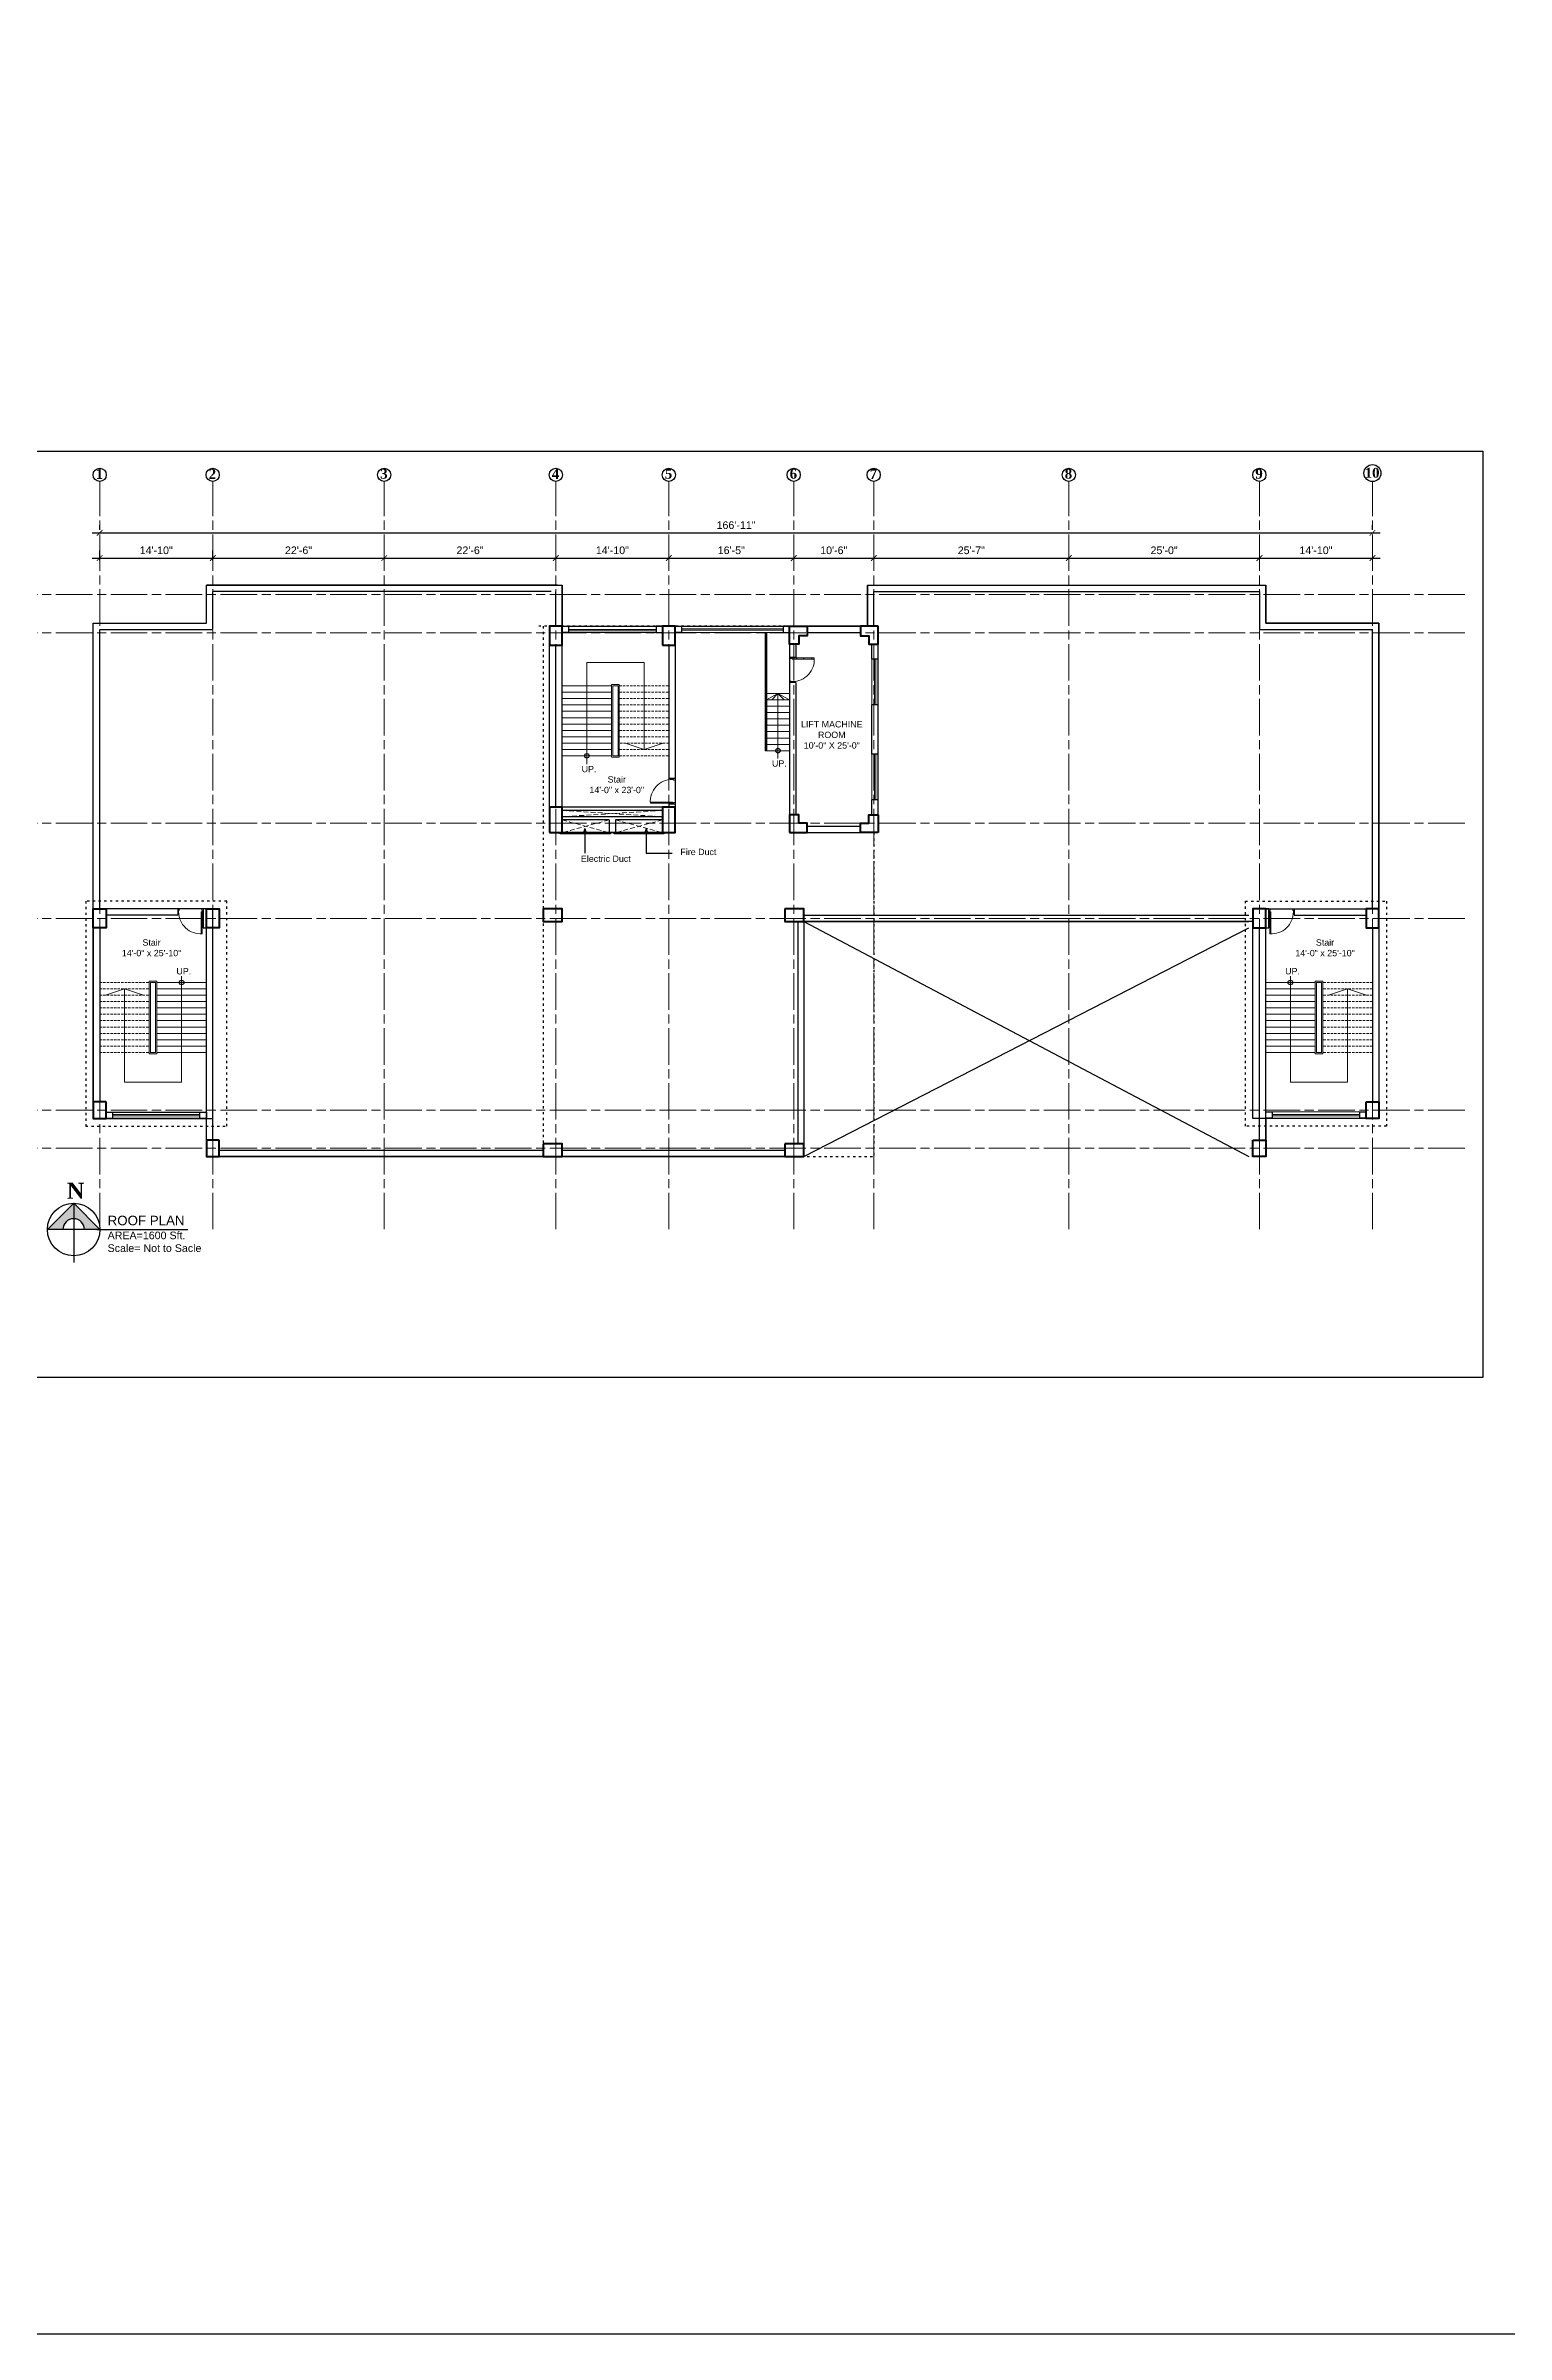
# Model space of a CAD drawing. Header units: inches. Extents: x -12 to 20935469, y -1604 to 24729220.
# Drawn here: x 20855962 to 20858261, y 24699905 to 24703509 of the extents above; entities that cross this region are included whole.
import ezdxf

# ---------------------------------------------------------------- set-up
doc = ezdxf.new("R2010")
doc.units = ezdxf.units.IN
doc.header["$LTSCALE"] = 0.03
doc.header["$MEASUREMENT"] = 0
doc.header["$PDMODE"] = 32
doc.header["$PDSIZE"] = 15
for name, pattern in [('ACAD_ISO03W100', [30, 12, -18]), ('ACAD_ISO08W100', [36, 24, -3, 6, -3]), ('DASHED2', [0.375, 0.25, -0.125])]:
    doc.linetypes.add(name, pattern=pattern)
for name, color, linetype, lineweight in [('column', 1, 'Continuous', 40), ('Dim Line', 252, 'Continuous', 13), ('Door', 7, 'Continuous', 18), ('Dot', 253, 'Continuous', 0), ('Gas', 21, 'Continuous', 5), ('Grid Line', 252, 'Continuous', 18), ('Low Wall', 7, 'Continuous', 30), ('Main Wall', 7, 'Continuous', 30), ('RAIL', 23, 'Continuous', 13), ('STAIR', 46, 'Continuous', 15), ('wind.', 150, 'Continuous', 20)]:
    doc.layers.add(name, color=color, linetype=linetype, lineweight=lineweight)
doc.layers.add('TEXT', color=7, linetype='Continuous')
doc.styles.add('2', font='swisscl.ttf')
doc.styles.add('RomanS', font='arial.ttf', dxfattribs={"height": 12})
doc.styles.get("Standard").update_dxf_attribs({"font": 'timesbd.ttf'})
doc.dimstyles.new('Aec_Arch_I', dxfattribs={"dimscale": 96, "dimtxt": 12, "dimasz": 0.09375, "dimexe": 0.125, "dimexo": 0.125, "dimgap": 0.0625, "dimtad": 1, "dimdec": 0, "dimzin": 3, "dimdsep": 46, "dimlunit": 4, "dimtxsty": 'RomanS', "dimblk1": 'ARCHTICK', "dimblk2": 'ARCHTICK', "dimsah": 1, "dimcen": 0.09375, "dimdle": 0.125, "dimadec": 0, "dimazin": 0, "dimtfac": 0.75, "dimtdec": 0, "dimtmove": 2, "dimatfit": 3, "dimldrblk": 'ARCHTICK', "dimfxl": 1, "dimfrac": 1, "dimtolj": 1, "dimtzin": 0, "dimarcsym": 0})

# ---------------------------------------------------------------- blocks, each defined once
blk = doc.blocks.new('Door_45')
at = {"layer": 'Door'}
for p, q in [((1.5, 5), (1.5, 44)), ((3.5, 44), (3.5, 5)), ((0, 0), (0, 5)), ((0, 5), (1.5, 5)), ((1.5, 40), (2.2, 40)), ((1.5, 25.8), (2.2, 25.8)), ((1.5, 12.6), (2.2, 12.6)), ((3.5, 5), (1.5, 5)), ((1.5, 5), (1.5, 3)), ((1.5, 3), (2.5, 3)), ((2.2, 40), (2.2, 39.5)), ((2.2, 39.5), (2.7, 39.5)), ((2.2, 25.8), (2.2, 25.3)), ((2.2, 25.3), (2.7, 25.3)), ((2.2, 12.6), (2.2, 13.1)), ((2.2, 13.1), (2.7, 13.1)), ((2.5, 3), (2.5, 0)), ((2.7, 39.5), (2.7, 40)), ((2.7, 40), (3.5, 40)), ((2.7, 25.8), (3.5, 25.8)), ((2.7, 25.3), (2.7, 25.8)), ((2.7, 13.1), (2.7, 12.6)), ((2.7, 12.6), (3.5, 12.6)), ((42.5, 3), (42.5, 0)), ((43.5, 3), (42.5, 3)), ((45, 5), (43.5, 5)), ((43.5, 5), (43.5, 3)), ((45, 0), (45, 5)), ((2.5, 0), (0, 0)), ((42.5, 0), (45, 0))]:
    blk.add_line(p, q, dxfattribs=at)
blk.add_arc((4.7, 5.3), 38.8, 359.6233, 94.6685, dxfattribs=at)
blk = doc.blocks.new('_ArchTick')
at = {"color": 0, "linetype": 'ByBlock', "lineweight": 35, "const_width": 0.15}
blk.add_lwpolyline([(-0.5, -0.5), (0.5, 0.5)], dxfattribs=at)
blk = doc.blocks.new('*D14')
at = {"layer": 'Defpoints', "color": 0, "transparency": 16777216}
for p in [(20830948.3, 24724562.3), (20831126.3, 24724578.2), (20831126.3, 24724562.3)]:
    blk.add_point(p, dxfattribs=at)
at = {"layer": 'Dim Line', "color": 0, "lineweight": -2, "transparency": 16777216}
for p, q in [((20830936.3, 24724578.2), (20831138.3, 24724578.2)), ((20830948.3, 24724574.3), (20830948.3, 24724590.2)), ((20831126.3, 24724574.3), (20831126.3, 24724590.2))]:
    blk.add_line(p, q, dxfattribs=at)
at = {"layer": 'Dim Line', "color": 0, "lineweight": -2, "transparency": 16777216, "xscale": 9, "yscale": 9, "zscale": 9, "rotation": 180}
blk.add_blockref('_ArchTick', (20830948.3, 24724578.2), dxfattribs=at)
at = {"layer": 'Dim Line', "color": 0, "lineweight": -2, "transparency": 16777216, "xscale": 9, "yscale": 9, "zscale": 9}
blk.add_blockref('_ArchTick', (20831126.3, 24724578.2), dxfattribs=at)
at = {"layer": 'Dim Line', "color": 0, "transparency": 16777216, "insert": (20831037.3, 24724590.3), "char_height": 12, "attachment_point": 5, "style": 'RomanS'}
blk.add_mtext('\\A1;14\'-10"', dxfattribs=at)
blk = doc.blocks.new('*D7')
at = {"layer": 'Defpoints', "color": 0, "transparency": 16777216}
for p in [(20831126.3, 24724562.3), (20831396.3, 24724578.2), (20831396.3, 24724578.2)]:
    blk.add_point(p, dxfattribs=at)
at = {"layer": 'Dim Line', "color": 0, "lineweight": -2, "transparency": 16777216}
for p, q in [((20831114.3, 24724578.2), (20831408.3, 24724578.2)), ((20831126.3, 24724574.3), (20831126.3, 24724590.2))]:
    blk.add_line(p, q, dxfattribs=at)
at = {"layer": 'Dim Line', "color": 0, "lineweight": -2, "transparency": 16777216, "xscale": 9, "yscale": 9, "zscale": 9, "rotation": 180}
blk.add_blockref('_ArchTick', (20831126.3, 24724578.2), dxfattribs=at)
at = {"layer": 'Dim Line', "color": 0, "lineweight": -2, "transparency": 16777216, "xscale": 9, "yscale": 9, "zscale": 9}
blk.add_blockref('_ArchTick', (20831396.3, 24724578.2), dxfattribs=at)
at = {"layer": 'Dim Line', "color": 0, "transparency": 16777216, "insert": (20831261.3, 24724590.3), "char_height": 12, "attachment_point": 5, "style": 'RomanS'}
blk.add_mtext('\\A1;22\'-6"', dxfattribs=at)
blk = doc.blocks.new('*D8')
at = {"layer": 'Defpoints', "color": 0, "transparency": 16777216}
for p in [(20831396.3, 24724578.2), (20831666.3, 24724578.2), (20831666.3, 24724578.2)]:
    blk.add_point(p, dxfattribs=at)
at = {"layer": 'Dim Line', "color": 0, "lineweight": -2, "transparency": 16777216}
blk.add_line((20831384.3, 24724578.2), (20831678.3, 24724578.2), dxfattribs=at)
at = {"layer": 'Dim Line', "color": 0, "lineweight": -2, "transparency": 16777216, "xscale": 9, "yscale": 9, "zscale": 9, "rotation": 180}
blk.add_blockref('_ArchTick', (20831396.3, 24724578.2), dxfattribs=at)
at = {"layer": 'Dim Line', "color": 0, "lineweight": -2, "transparency": 16777216, "xscale": 9, "yscale": 9, "zscale": 9}
blk.add_blockref('_ArchTick', (20831666.3, 24724578.2), dxfattribs=at)
at = {"layer": 'Dim Line', "color": 0, "transparency": 16777216, "insert": (20831531.3, 24724590.3), "char_height": 12, "attachment_point": 5, "style": 'RomanS'}
blk.add_mtext('\\A1;22\'-6"', dxfattribs=at)
blk = doc.blocks.new('*D9')
at = {"layer": 'Defpoints', "color": 0, "transparency": 16777216}
for p in [(20831666.3, 24724578.2), (20831844.3, 24724578.2), (20831844.3, 24724578.2)]:
    blk.add_point(p, dxfattribs=at)
at = {"layer": 'Dim Line', "color": 0, "lineweight": -2, "transparency": 16777216}
blk.add_line((20831654.3, 24724578.2), (20831856.3, 24724578.2), dxfattribs=at)
at = {"layer": 'Dim Line', "color": 0, "lineweight": -2, "transparency": 16777216, "xscale": 9, "yscale": 9, "zscale": 9, "rotation": 180}
blk.add_blockref('_ArchTick', (20831666.3, 24724578.2), dxfattribs=at)
at = {"layer": 'Dim Line', "color": 0, "lineweight": -2, "transparency": 16777216, "xscale": 9, "yscale": 9, "zscale": 9}
blk.add_blockref('_ArchTick', (20831844.3, 24724578.2), dxfattribs=at)
at = {"layer": 'Dim Line', "color": 0, "transparency": 16777216, "insert": (20831755.3, 24724590.3), "char_height": 12, "attachment_point": 5, "style": 'RomanS'}
blk.add_mtext('\\A1;14\'-10"', dxfattribs=at)
blk = doc.blocks.new('*D21')
at = {"layer": 'Defpoints', "color": 0, "transparency": 16777216}
for p in [(20831844.3, 24724578.2), (20832040.8, 24724578.2), (20832040.8, 24724578.2)]:
    blk.add_point(p, dxfattribs=at)
at = {"layer": 'Dim Line', "color": 0, "lineweight": -2, "transparency": 16777216}
for p, q in [((20831832.3, 24724578.2), (20832052.8, 24724578.2)), ((20831844.3, 24724566.2), (20831844.3, 24724566.2)), ((20832040.8, 24724566.2), (20832040.8, 24724566.2))]:
    blk.add_line(p, q, dxfattribs=at)
at = {"layer": 'Dim Line', "color": 0, "lineweight": -2, "transparency": 16777216, "xscale": 9, "yscale": 9, "zscale": 9, "rotation": 180}
blk.add_blockref('_ArchTick', (20831844.3, 24724578.2), dxfattribs=at)
at = {"layer": 'Dim Line', "color": 0, "lineweight": -2, "transparency": 16777216, "xscale": 9, "yscale": 9, "zscale": 9}
blk.add_blockref('_ArchTick', (20832040.8, 24724578.2), dxfattribs=at)
at = {"layer": 'Dim Line', "color": 0, "transparency": 16777216, "insert": (20831942.5, 24724590.3), "char_height": 12, "attachment_point": 5, "style": 'RomanS'}
blk.add_mtext('\\A1;16\'-5"', dxfattribs=at)
blk = doc.blocks.new('*D22')
at = {"layer": 'Defpoints', "color": 0, "transparency": 16777216}
for p in [(20832040.8, 24724578.2), (20832166.8, 24724578.2), (20832166.8, 24724578.2)]:
    blk.add_point(p, dxfattribs=at)
at = {"layer": 'Dim Line', "color": 0, "lineweight": -2, "transparency": 16777216}
for p, q in [((20832028.8, 24724578.2), (20832178.8, 24724578.2)), ((20832040.8, 24724566.2), (20832040.8, 24724566.2)), ((20832166.8, 24724566.2), (20832166.8, 24724566.2))]:
    blk.add_line(p, q, dxfattribs=at)
at = {"layer": 'Dim Line', "color": 0, "lineweight": -2, "transparency": 16777216, "xscale": 9, "yscale": 9, "zscale": 9, "rotation": 180}
blk.add_blockref('_ArchTick', (20832040.8, 24724578.2), dxfattribs=at)
at = {"layer": 'Dim Line', "color": 0, "lineweight": -2, "transparency": 16777216, "xscale": 9, "yscale": 9, "zscale": 9}
blk.add_blockref('_ArchTick', (20832166.8, 24724578.2), dxfattribs=at)
at = {"layer": 'Dim Line', "color": 0, "transparency": 16777216, "insert": (20832103.8, 24724590.3), "char_height": 12, "attachment_point": 5, "style": 'RomanS'}
blk.add_mtext('\\A1;10\'-6"', dxfattribs=at)
blk = doc.blocks.new('*D23')
at = {"layer": 'Defpoints', "color": 0, "transparency": 16777216}
for p in [(20832166.8, 24724578.2), (20832473.8, 24724578.2), (20832473.8, 24724578.2)]:
    blk.add_point(p, dxfattribs=at)
at = {"layer": 'Dim Line', "color": 0, "lineweight": -2, "transparency": 16777216}
for p, q in [((20832154.8, 24724578.2), (20832485.8, 24724578.2)), ((20832166.8, 24724566.2), (20832166.8, 24724566.2)), ((20832473.8, 24724566.2), (20832473.8, 24724566.2))]:
    blk.add_line(p, q, dxfattribs=at)
at = {"layer": 'Dim Line', "color": 0, "lineweight": -2, "transparency": 16777216, "xscale": 9, "yscale": 9, "zscale": 9, "rotation": 180}
blk.add_blockref('_ArchTick', (20832166.8, 24724578.2), dxfattribs=at)
at = {"layer": 'Dim Line', "color": 0, "lineweight": -2, "transparency": 16777216, "xscale": 9, "yscale": 9, "zscale": 9}
blk.add_blockref('_ArchTick', (20832473.8, 24724578.2), dxfattribs=at)
at = {"layer": 'Dim Line', "color": 0, "transparency": 16777216, "insert": (20832320.3, 24724590.3), "char_height": 12, "attachment_point": 5, "style": 'RomanS'}
blk.add_mtext('\\A1;25\'-7"', dxfattribs=at)
blk = doc.blocks.new('*D10')
at = {"layer": 'Defpoints', "color": 0, "transparency": 16777216}
for p in [(20832473.8, 24724578.2), (20832773.8, 24724578.2), (20832773.8, 24724578.2)]:
    blk.add_point(p, dxfattribs=at)
at = {"layer": 'Dim Line', "color": 0, "lineweight": -2, "transparency": 16777216}
blk.add_line((20832461.8, 24724578.2), (20832785.8, 24724578.2), dxfattribs=at)
at = {"layer": 'Dim Line', "color": 0, "lineweight": -2, "transparency": 16777216, "xscale": 9, "yscale": 9, "zscale": 9, "rotation": 180}
blk.add_blockref('_ArchTick', (20832473.8, 24724578.2), dxfattribs=at)
at = {"layer": 'Dim Line', "color": 0, "lineweight": -2, "transparency": 16777216, "xscale": 9, "yscale": 9, "zscale": 9}
blk.add_blockref('_ArchTick', (20832773.8, 24724578.2), dxfattribs=at)
at = {"layer": 'Dim Line', "color": 0, "transparency": 16777216, "insert": (20832623.8, 24724590.3), "char_height": 12, "attachment_point": 5, "style": 'RomanS'}
blk.add_mtext('\\A1;25\'-0"', dxfattribs=at)
blk = doc.blocks.new('*D11')
at = {"layer": 'Defpoints', "color": 0, "transparency": 16777216}
for p in [(20832773.8, 24724578.2), (20832951.8, 24724578.2), (20832951.8, 24724578.2)]:
    blk.add_point(p, dxfattribs=at)
at = {"layer": 'Dim Line', "color": 0, "lineweight": -2, "transparency": 16777216}
for p, q in [((20832761.8, 24724578.2), (20832963.8, 24724578.2)), ((20832951.8, 24724566.2), (20832951.8, 24724566.2))]:
    blk.add_line(p, q, dxfattribs=at)
at = {"layer": 'Dim Line', "color": 0, "lineweight": -2, "transparency": 16777216, "xscale": 9, "yscale": 9, "zscale": 9, "rotation": 180}
blk.add_blockref('_ArchTick', (20832773.8, 24724578.2), dxfattribs=at)
at = {"layer": 'Dim Line', "color": 0, "lineweight": -2, "transparency": 16777216, "xscale": 9, "yscale": 9, "zscale": 9}
blk.add_blockref('_ArchTick', (20832951.8, 24724578.2), dxfattribs=at)
at = {"layer": 'Dim Line', "color": 0, "transparency": 16777216, "insert": (20832862.8, 24724590.3), "char_height": 12, "attachment_point": 5, "style": 'RomanS'}
blk.add_mtext('\\A1;14\'-10"', dxfattribs=at)
blk = doc.blocks.new('*D13')
at = {"layer": 'Defpoints', "color": 0, "transparency": 16777216}
for p in [(20830948.3, 24724610.7), (20832951.8, 24724617.8), (20832951.8, 24724610.7)]:
    blk.add_point(p, dxfattribs=at)
at = {"layer": 'Dim Line', "color": 0, "lineweight": -2, "transparency": 16777216}
for p, q in [((20830948.3, 24724622.7), (20830948.3, 24724629.8)), ((20832951.8, 24724622.7), (20832951.8, 24724629.8)), ((20830936.3, 24724617.8), (20832963.8, 24724617.8))]:
    blk.add_line(p, q, dxfattribs=at)
at = {"layer": 'Dim Line', "color": 0, "lineweight": -2, "transparency": 16777216, "xscale": 9, "yscale": 9, "zscale": 9, "rotation": 180}
blk.add_blockref('_ArchTick', (20830948.3, 24724617.8), dxfattribs=at)
at = {"layer": 'Dim Line', "color": 0, "lineweight": -2, "transparency": 16777216, "xscale": 9, "yscale": 9, "zscale": 9}
blk.add_blockref('_ArchTick', (20832951.8, 24724617.8), dxfattribs=at)
at = {"layer": 'Dim Line', "color": 0, "transparency": 16777216, "insert": (20831950, 24724629.9), "char_height": 12, "attachment_point": 5, "style": 'RomanS'}
blk.add_mtext('\\A1;166\'-11"', dxfattribs=at)
blk = doc.blocks.new('fff')
at = {"layer": 'Grid Line', "color": 252, "linetype": 'ACAD_ISO08W100', "lineweight": 9, "ltscale": 80, "true_color": 0x939598}
for p, q in [((20830948.3, 24723521.1), (20830948.3, 24724698.8)), ((20831126.3, 24723521.1), (20831126.3, 24724698.8)), ((20831396.3, 24723521.1), (20831396.3, 24724698.8)), ((20831666.3, 24723521.1), (20831666.3, 24724698.8)), ((20831844.3, 24723521.1), (20831844.3, 24724698.8)), ((20832040.8, 24723521.1), (20832040.8, 24724698.8)), ((20832166.8, 24723521.1), (20832166.8, 24724698.8)), ((20832473.8, 24723521.1), (20832473.8, 24724698.8)), ((20832773.8, 24723521.1), (20832773.8, 24724698.8)), ((20832951.8, 24723521.1), (20832951.8, 24724698.8)), ((20833096.9, 24724520.6), (20830726.1, 24724520.6)), ((20833096.9, 24724460.6), (20830726.1, 24724460.6)), ((20833096.9, 24724160.7), (20830726.1, 24724160.7)), ((20833096.9, 24724010.7), (20830726.1, 24724010.7)), ((20833096.9, 24723708.7), (20830726.1, 24723708.7)), ((20833096.9, 24723648.8), (20830726.1, 24723648.8))]:
    blk.add_line(p, q, dxfattribs=at)
at = {"layer": 'Dim Line'}
for base, p1, p2, picture, middle in [((20832951.7523, 24724617.8128), (20830948.3088, 24724610.7482), (20832951.7523, 24724610.7482), '*D13', (20831950.0306, 24724629.9397)), ((20831126.3, 24724578.2), (20830948.3, 24724562.3), (20831126.3, 24724562.3), '*D14', (20831037.3, 24724590.3)), ((20831396.3, 24724578.2), (20831126.3, 24724562.3), (20831396.3, 24724578.2), '*D7', (20831261.3, 24724590.3)), ((20831666.3, 24724578.2), (20831396.3, 24724578.2), (20831666.3, 24724578.2), '*D8', (20831531.3, 24724590.3)), ((20831844.3, 24724578.2), (20831666.3, 24724578.2), (20831844.3, 24724578.2), '*D9', (20831755.3, 24724590.3)), ((20832040.7792, 24724578.1666), (20831844.25, 24724578.1666), (20832040.7792, 24724578.1666), '*D21', (20831942.5146, 24724590.2934)), ((20832166.8, 24724578.2), (20832040.8, 24724578.2), (20832166.8, 24724578.2), '*D22', (20832103.8, 24724590.3)), ((20832473.8, 24724578.2), (20832166.8, 24724578.2), (20832473.8, 24724578.2), '*D23', (20832320.3, 24724590.3)), ((20832773.8, 24724578.2), (20832473.8, 24724578.2), (20832773.8, 24724578.2), '*D10', (20832623.8, 24724590.3)), ((20832951.8, 24724578.2), (20832773.8, 24724578.2), (20832951.8, 24724578.2), '*D11', (20832862.8, 24724590.3))]:
    dim = blk.add_linear_dim(base=base, p1=p1, p2=p2, dimstyle='Aec_Arch_I', dxfattribs=at)
    dim.commit()
    dim.dimension.update_dxf_attribs({"geometry": picture, "text_midpoint": middle})

msp = doc.modelspace()

# ---------------------------------------------------------------- hatches: boundary and pattern name
at = {"layer": 'Low Wall'}
h = msp.add_hatch(color=256, dxfattribs=at)
h.paths.add_polyline_path([(20855989, 24701644.5), (20855964.6, 24701644.5), (20856006, 24701685.9), (20856006, 24701661.5, 0.414214)])
h.paths.add_polyline_path([(20856006, 24701661.5), (20856006, 24701685.9), (20856047.4, 24701644.5), (20856023.1, 24701644.5, 0.414214)])

# ---------------------------------------------------------------- linework, layer by layer
at = {"linetype": 'ACAD_ISO03W100', "ltscale": 10}
for p, q in [((20857272.5, 24702594.5), (20856737.8, 24702594.5)), ((20856744.9, 24702594.5), (20856744.9, 24701779.5)), ((20857265.5, 24702269.4), (20857265.5, 24701759.5)), ((20856737.8, 24701759.5), (20857265.5, 24701759.5))]:
    msp.add_line(p, q, dxfattribs=at)
for p, q in [((20857094.5, 24702584.5), (20857094.5, 24702398.5)), ((20857122.5, 24702584.5), (20857094.5, 24702584.3)), ((20857096.5, 24702584.5), (20857096.5, 24702398.5)), ((20857096.5, 24702398.5), (20857094.5, 24702398.5)), ((20856810.4, 24702276.1), (20856808.8, 24702270.7)), ((20856810.4, 24702276.1), (20856810.4, 24702237.2)), ((20856810.4, 24702276.1), (20856812.1, 24702270.7)), ((20856907.1, 24702276.1), (20856905.5, 24702270.7)), ((20856907.1, 24702276.1), (20856907.1, 24702237)), ((20856907.1, 24702276.1), (20856908.8, 24702270.7)), ((20856907.1, 24702237), (20856947.8, 24702237)), ((20857155.5, 24702129.5), (20857855.5, 24701759.4)), ((20857155.5, 24701759.4), (20857855.5, 24702119.4)), ((20856061.9, 24701829.4), (20856209.8, 24701829.4)), ((20856061.9, 24701819.4), (20856209.8, 24701819.4)), ((20856006, 24701685.9), (20856006, 24701592.5)), ((20856042.3, 24701644.5), (20856185.9, 24701644.5))]:
    msp.add_line(p, q)
for points in [[(20854123.4, 24725803.9), (20859631.9, 24725803.9), (20859631.9, 24699904.9), (20854123.4, 24699904.9)], [(20856754.8, 24702594.5), (20856952.8, 24702594.5), (20856952.8, 24702269.5), (20856754.8, 24702269.5)], [(20857132.5, 24702269.5), (20857272.5, 24702269.5), (20857272.5, 24702594.5), (20857132.5, 24702594.5)], [(20856771.8, 24702269.5), (20856851.1, 24702269.5), (20856851.1, 24702267.5), (20856771.8, 24702267.5)], [(20856856.8, 24702269.5), (20856935.1, 24702269.5), (20856935.1, 24702267.5), (20856856.8, 24702267.5)], [(20856036.9, 24701819.4), (20856224.8, 24701819.4), (20856224.8, 24702149.4), (20856036.9, 24702149.4)], [(20857862.3, 24702149.4), (20858060.3, 24702149.4), (20858060.3, 24701819.4), (20857862.3, 24701819.4)]]:
    msp.add_lwpolyline(points, close=True)
for points in [[(20856214.8, 24701759.4), (20856214.8, 24701819.4), (20856036.9, 24701819.4), (20856036.9, 24702599.3), (20856214.8, 24702599.3), (20856214.8, 24702659.3), (20856774.8, 24702659.3), (20856774.9, 24702594.5), (20857255.5, 24702594.5), (20857255.5, 24702659.3), (20857882.3, 24702659.3), (20857882.3, 24702599.3), (20858060.3, 24702599.3), (20858060.3, 24701819.4), (20857882.3, 24701819.6), (20857882.3, 24701759.4), (20857862.3, 24701759.4), (20857862.3, 24701785.4), (20857872.3, 24701785.4), (20857872.3, 24702119.4), (20857862.3, 24702119.4), (20857862.3, 24702129.5), (20857155.5, 24702129.5), (20857155.4, 24701759.4), (20856214.8, 24701759.4)], [(20856047.4, 24701644.5), (20855964.6, 24701644.4)]]:
    msp.add_lwpolyline(points)
for points in [[(20856024.9, 24701807.4), (20856246.8, 24701807.4), (20856246.8, 24702161.4), (20856024.9, 24702161.4)], [(20858072.3, 24701807.4), (20857850.3, 24701807.4), (20857850.3, 24702161.4), (20858072.3, 24702161.4)]]:
    msp.add_lwpolyline(points, close=True, dxfattribs=at)
for centre, radius in [((20856813.8, 24702390.5), 3.61), ((20857114.5, 24702398.5), 3.61), ((20856175.8, 24702033.4), 3.61), ((20857921.2, 24702033.4), 3.61), ((20856006, 24701644.5), 41.4)]:
    msp.add_circle(centre, radius)
at = {"layer": 'column', "lineweight": 40, "ltscale": 20}
for points in [[(20856754.8, 24702564.5), (20856774.8, 24702564.5), (20856774.8, 24702594.5), (20856754.8, 24702594.5)], [(20856932.8, 24702564.5), (20856952.8, 24702564.5), (20856952.8, 24702594.5), (20856932.8, 24702594.5)], [(20856754.8, 24702269.5), (20856774.8, 24702269.5), (20856774.8, 24702309.5), (20856754.8, 24702309.5)], [(20856932.8, 24702269.5), (20856952.8, 24702269.5), (20856952.8, 24702309.5), (20856932.8, 24702309.5)], [(20856036.9, 24702149.4), (20856056.9, 24702149.4), (20856056.9, 24702119.4), (20856036.9, 24702119.4)], [(20856214.8, 24702149.4), (20856234.8, 24702149.4), (20856234.8, 24702119.4), (20856214.8, 24702119.4)], [(20856744.9, 24702149.5), (20856744.9, 24702129.5), (20856774.9, 24702129.5), (20856774.9, 24702149.5)], [(20857125.5, 24702149.5), (20857125.5, 24702129.5), (20857155.5, 24702129.5), (20857155.5, 24702149.5)], [(20857882.3, 24702149.4), (20857862.3, 24702149.4), (20857862.3, 24702119.4), (20857882.3, 24702119.4)], [(20858060.3, 24702149.4), (20858040.3, 24702149.4), (20858040.3, 24702119.4), (20858060.3, 24702119.4)], [(20856056.9, 24701845.4), (20856036.9, 24701845.4), (20856036.9, 24701819.4), (20856056.9, 24701819.4)], [(20858040.3, 24701845.4), (20858060.3, 24701845.4), (20858060.3, 24701819.4), (20858040.3, 24701819.4)], [(20856234.8, 24701785.4), (20856214.8, 24701785.4), (20856214.8, 24701759.4), (20856234.8, 24701759.4)], [(20857862.3, 24701785.4), (20857882.3, 24701785.4), (20857882.3, 24701759.4), (20857862.3, 24701759.4)], [(20856744.9, 24701779.5), (20856744.9, 24701759.5), (20856774.9, 24701759.5), (20856774.9, 24701779.5)], [(20857125.5, 24701779.4), (20857125.5, 24701759.4), (20857155.5, 24701759.4), (20857155.5, 24701779.4)]]:
    msp.add_lwpolyline(points, close=True, dxfattribs=at)
for points in [[(20857132.5, 24702594.5), (20857160.5, 24702594.5), (20857160.5, 24702579.5), (20857147.5, 24702579.5), (20857147.5, 24702566.5), (20857132.5, 24702566.5), (20857132.5, 24702594.5)], [(20857272.5, 24702594.5), (20857244.5, 24702594.5), (20857244.5, 24702579.5), (20857257.5, 24702579.5), (20857257.5, 24702566.5), (20857272.5, 24702566.5), (20857272.5, 24702594.5)], [(20857132.5, 24702269.5), (20857160.5, 24702269.5), (20857160.5, 24702284.5), (20857147.5, 24702284.5), (20857147.5, 24702297.5), (20857132.5, 24702297.5), (20857132.5, 24702269.5)], [(20857272.5, 24702269.5), (20857244.5, 24702269.5), (20857244.5, 24702284.5), (20857257.5, 24702284.5), (20857257.5, 24702297.5), (20857272.5, 24702297.5), (20857272.5, 24702269.5)]]:
    msp.add_lwpolyline(points, dxfattribs=at)
at = {"layer": 'Defpoints'}
msp.add_lwpolyline([(20855785.3, 24702870.2), (20858224.2, 24702870.2), (20858224.2, 24701411.7), (20855785.3, 24701411.7)], close=True, dxfattribs=at)
at = {"layer": 'Dot', "linetype": 'DASHED2', "lineweight": 0, "ltscale": 1000}
for p, q in [((20856774.8, 24702304.5), (20856932.8, 24702294.5)), ((20856932.8, 24702304.5), (20856774.8, 24702294.5)), ((20856848.8, 24702289.5), (20856774.8, 24702269.5)), ((20856774.8, 24702289.5), (20856848.8, 24702269.5)), ((20856858.8, 24702289.5), (20856932.8, 24702269.5)), ((20856932.8, 24702289.5), (20856858.8, 24702269.5))]:
    msp.add_line(p, q, dxfattribs=at)
at = {"layer": 'Gas', "color": 0, "lineweight": 5}
for points in [[(20856864.8, 24702388.5), (20856852.8, 24702388.5), (20856852.8, 24702502.5), (20856864.8, 24702502.5)], [(20856862.8, 24702390.5), (20856854.8, 24702390.5), (20856854.8, 24702500.5), (20856862.8, 24702500.5)], [(20856136.8, 24702035.4), (20856124.8, 24702035.4), (20856124.8, 24701921.4), (20856136.8, 24701921.4)], [(20856134.8, 24702033.4), (20856126.8, 24702033.4), (20856126.8, 24701923.4), (20856134.8, 24701923.4)], [(20857960.2, 24702035.4), (20857972.2, 24702035.4), (20857972.2, 24701921.4), (20857960.2, 24701921.4)], [(20857962.2, 24702033.4), (20857970.2, 24702033.4), (20857970.2, 24701923.4), (20857962.2, 24701923.4)]]:
    msp.add_lwpolyline(points, close=True, dxfattribs=at)
at = {"layer": 'Gas', "color": 0, "lineweight": 35}
msp.add_lwpolyline([(20857132.5, 24702269.5), (20857132.5, 24702269.5)], dxfattribs=at)
at = {"layer": 'Low Wall', "color": 0}
msp.add_lwpolyline([(20855964.6, 24701644.5), (20856006, 24701685.9), (20856047.4, 24701644.5)], dxfattribs=at)
at = {"layer": 'Low Wall'}
msp.add_arc((20856006, 24701644.5), 17, 0, 180, dxfattribs=at)
at = {"layer": 'Main Wall', "lineweight": 30}
for p, q in [((20856767.8, 24702659.3), (20856214.8, 24702659.3)), ((20856214.8, 24702599.3), (20856214.8, 24702659.3)), ((20856757.8, 24702649.3), (20856224.8, 24702649.3)), ((20856224.8, 24702589.3), (20856224.8, 24702649.3)), ((20856764.8, 24702594.5), (20856764.8, 24702649.3)), ((20856774.8, 24702594.5), (20856774.8, 24702659.3)), ((20857255.5, 24702659.3), (20857882.3, 24702659.3)), ((20857255.5, 24702659.3), (20857255.5, 24702594.5)), ((20857882.3, 24702599.3), (20857882.3, 24702659.3)), ((20856764.8, 24702613.3), (20856764.9, 24702613.3)), ((20856036.9, 24702599.3), (20856214.8, 24702599.3)), ((20856036.9, 24702149.4), (20856036.9, 24702599.3)), ((20856046.9, 24702589.3), (20856224.8, 24702589.3)), ((20856046.9, 24702149.4), (20856046.9, 24702589.3)), ((20856764.8, 24702607.3), (20856764.9, 24702607.3)), ((20856774.8, 24702309.5), (20856774.8, 24702584.5)), ((20857142.5, 24702594.5), (20857262.5, 24702594.5)), ((20857160.5, 24702584.5), (20857244.5, 24702584.5)), ((20858060.3, 24702599.3), (20857882.3, 24702599.3)), ((20858050.3, 24702149.4), (20858050.3, 24702589.3)), ((20858060.3, 24702149.4), (20858060.3, 24702599.3)), ((20856764.8, 24702309.5), (20856764.8, 24702564.5)), ((20856942.8, 24702564.5), (20856942.8, 24702354.5)), ((20856952.8, 24702564.5), (20856952.8, 24702354.5)), ((20857132.5, 24702546), (20857142.5, 24702546)), ((20857272.5, 24702542.5), (20857262.5, 24702542.5)), ((20857272.5, 24702470.5), (20857262.5, 24702470.5)), ((20857272.5, 24702393), (20857262.5, 24702393)), ((20856952.8, 24702354.5), (20856942.8, 24702354.5)), ((20857272.5, 24702321), (20857262.5, 24702321)), ((20856932.8, 24702309.5), (20856774.8, 24702309.5)), ((20856932.8, 24702304.5), (20856774.8, 24702304.5)), ((20856932.8, 24702294.5), (20856774.8, 24702294.5)), ((20856848.8, 24702289.5), (20856774.8, 24702289.5)), ((20856848.8, 24702289.5), (20856848.8, 24702269.5)), ((20856932.8, 24702289.5), (20856858.8, 24702289.5)), ((20856858.8, 24702289.5), (20856858.8, 24702269.5)), ((20856942.8, 24702314.5), (20856942.8, 24702309.5)), ((20856952.8, 24702314.5), (20856942.8, 24702314.5)), ((20856952.8, 24702314.5), (20856952.8, 24702309.5)), ((20856848.8, 24702269.5), (20856858.8, 24702269.5)), ((20857160.5, 24702269.5), (20857244.5, 24702269.5)), ((20856169.8, 24702149.4), (20856056.9, 24702149.4)), ((20856169.8, 24702149.4), (20856169.8, 24702139.4)), ((20856214.8, 24702149.4), (20856209.8, 24702149.4)), ((20856209.8, 24702149.4), (20856209.8, 24702119.4)), ((20856224.8, 24702149.4), (20856214.8, 24702149.4)), ((20857872.3, 24702149.4), (20857882.3, 24702149.4)), ((20857887.3, 24702149.4), (20857882.3, 24702149.4)), ((20857887.3, 24702119.4), (20857887.3, 24702149.4)), ((20857927.3, 24702149.4), (20858040.3, 24702149.4)), ((20857927.3, 24702149.4), (20857927.3, 24702139.4)), ((20856036.9, 24702119.4), (20856036.9, 24701845.4)), ((20856046.9, 24702119.4), (20856046.9, 24701845.4)), ((20856169.8, 24702139.4), (20856056.9, 24702139.4)), ((20856209.8, 24702119.4), (20856214.8, 24702119.4)), ((20856214.8, 24701785.4), (20856214.8, 24702119.4)), ((20856224.8, 24701785.4), (20856224.8, 24702119.4)), ((20857145.6, 24702129.5), (20857145.6, 24701779.4)), ((20857155.5, 24702139.5), (20857855.5, 24702139.5)), ((20857155.5, 24702129.5), (20857855.5, 24702129.5)), ((20857155.5, 24702129.5), (20857155.5, 24701779.4)), ((20857872.3, 24701785.4), (20857872.3, 24702119.4)), ((20857882.3, 24701785.4), (20857882.3, 24702119.4)), ((20857882.3, 24702119.4), (20857887.3, 24702119.4)), ((20857927.3, 24702139.4), (20858040.3, 24702139.4)), ((20858050.3, 24702119.4), (20858050.3, 24701845.4)), ((20858060.3, 24702119.4), (20858060.3, 24701845.4)), ((20857892.3, 24701829.6), (20857892.3, 24701819.6)), ((20856234.8, 24701769.4), (20856744.9, 24701769.4)), ((20856234.8, 24701759.4), (20857125.5, 24701759.4)), ((20856774.9, 24701769.4), (20857125.5, 24701769.4))]:
    msp.add_line(p, q, dxfattribs=at)
for points in [[(20857265.5, 24702594.5), (20857265.5, 24702649.3), (20857872.3, 24702649.3), (20857872.3, 24702589.3), (20858050.3, 24702589.3)], [(20856774.9, 24702594.5), (20856784.9, 24702594.5), (20856784.9, 24702584.5), (20856774.9, 24702584.5)], [(20856932.8, 24702594.5), (20856922.8, 24702594.5), (20856922.8, 24702584.5), (20856932.8, 24702584.5)], [(20856952.8, 24702594.5), (20856962.8, 24702594.5), (20856962.8, 24702584.5), (20856952.8, 24702584.5)], [(20857132.5, 24702594.5), (20857122.5, 24702594.5), (20857122.5, 24702584.5), (20857132.5, 24702584.5)], [(20857132.5, 24702566.5), (20857132.5, 24702546)], [(20857142.5, 24702566.5), (20857142.5, 24702546)], [(20857262.5, 24702542.5), (20857262.5, 24702566.5)], [(20857272.5, 24702542.5), (20857272.5, 24702566.5)], [(20857142.5, 24702506), (20857132.5, 24702506), (20857132.5, 24702297.5)], [(20857142.5, 24702506), (20857142.5, 24702297.5)], [(20857262.5, 24702393), (20857262.5, 24702470.5)], [(20857272.5, 24702393), (20857272.5, 24702470.5)], [(20857262.5, 24702297.5), (20857262.5, 24702321)], [(20857272.5, 24702297.4), (20857272.5, 24702321)], [(20857160.5, 24702279.5), (20857244.5, 24702279.5)], [(20857892.3, 24701819.6), (20857882.3, 24701819.6), (20857882.3, 24701829.6), (20857892.3, 24701829.6)], [(20858040.3, 24701819.6), (20858030.3, 24701819.6), (20858030.3, 24701829.6), (20858040.3, 24701829.6)]]:
    msp.add_lwpolyline(points, dxfattribs=at)
at = {"layer": 'Main Wall'}
for points in [[(20856056.9, 24701829.4), (20856066.9, 24701829.4), (20856066.9, 24701819.4), (20856056.9, 24701819.4)], [(20856204.8, 24701829.4), (20856214.8, 24701829.4), (20856214.8, 24701819.4), (20856204.8, 24701819.4)]]:
    msp.add_lwpolyline(points, close=True, dxfattribs=at)
at = {"layer": 'RAIL', "lineweight": 9}
for p, q in [((20856813.8, 24702377.3), (20856813.8, 24702537.5)), ((20856813.8, 24702537.5), (20856903.8, 24702537.5)), ((20856903.8, 24702537.5), (20856903.8, 24702400.5)), ((20856873.8, 24702410.5), (20856903.8, 24702400.5)), ((20856903.8, 24702400.5), (20856933.8, 24702410.5)), ((20856175.8, 24702043.2), (20856175.8, 24701876.4)), ((20857921.2, 24702043.2), (20857921.2, 24701876.4)), ((20856085.8, 24702023.4), (20856055.8, 24702013.4)), ((20856085.8, 24701876.4), (20856085.8, 24702023.4)), ((20856115.8, 24702013.4), (20856085.8, 24702023.4)), ((20856214.8, 24702013.4), (20856136.8, 24702013.4)), ((20857882.2, 24702013.4), (20857960.2, 24702013.4)), ((20857981.2, 24702013.4), (20858011.2, 24702023.4)), ((20858011.2, 24701876.4), (20858011.2, 24702023.4)), ((20858011.2, 24702023.4), (20858041.2, 24702013.4)), ((20856175.8, 24701876.4), (20856085.8, 24701876.4)), ((20857921.2, 24701876.4), (20858011.2, 24701876.4))]:
    msp.add_line(p, q, dxfattribs=at)
at = {"layer": 'STAIR', "color": 32, "lineweight": 5}
for p, q in [((20856774.8, 24702500.5), (20856852.8, 24702500.5)), ((20856774.8, 24702490.5), (20856852.8, 24702490.5)), ((20856774.8, 24702480.5), (20856852.8, 24702480.5)), ((20856774.8, 24702470.5), (20856852.8, 24702470.5)), ((20857132.5, 24702488.5), (20857096.5, 24702488.5)), ((20857114.5, 24702488.5), (20857096.5, 24702478.5)), ((20857132.5, 24702478.5), (20857096.5, 24702478.5)), ((20857096.5, 24702478.5), (20857104.7, 24702478.5)), ((20857132.5, 24702468.5), (20857096.5, 24702468.5)), ((20857104.7, 24702478.5), (20857114.5, 24702488.5)), ((20857114.5, 24702386.2), (20857114.5, 24702488.5)), ((20857114.5, 24702488.5), (20857132.5, 24702478.5)), ((20857124.3, 24702478.5), (20857114.5, 24702488.5)), ((20857132.5, 24702478.5), (20857124.3, 24702478.5)), ((20856774.8, 24702460.5), (20856852.8, 24702460.5)), ((20856774.8, 24702450.5), (20856852.8, 24702450.5)), ((20856774.8, 24702440.5), (20856852.8, 24702440.5)), ((20856774.8, 24702430.5), (20856852.8, 24702430.5)), ((20857132.5, 24702458.5), (20857096.5, 24702458.5)), ((20857132.5, 24702448.5), (20857096.5, 24702448.5)), ((20857132.5, 24702438.5), (20857096.5, 24702438.5)), ((20856774.8, 24702420.5), (20856852.8, 24702420.5)), ((20856774.8, 24702410.5), (20856852.8, 24702410.5)), ((20856774.8, 24702400.5), (20856852.8, 24702400.5)), ((20857132.5, 24702428.5), (20857096.5, 24702428.5)), ((20857132.5, 24702418.5), (20857096.5, 24702418.5)), ((20857132.5, 24702408.5), (20857096.5, 24702408.5)), ((20857132.5, 24702398.5), (20857096.5, 24702398.5)), ((20856774.8, 24702390.5), (20856852.8, 24702390.5)), ((20856136.8, 24702033.4), (20856214.8, 24702033.4)), ((20857960.2, 24702033.4), (20857882.2, 24702033.4)), ((20856136.8, 24702023.4), (20856214.8, 24702023.4)), ((20856136.8, 24702003.4), (20856214.8, 24702003.4)), ((20856154.8, 24702013.4), (20856214.8, 24702013.4)), ((20857960.2, 24702023.4), (20857882.2, 24702023.4)), ((20857942.2, 24702013.4), (20857882.2, 24702013.4)), ((20857960.2, 24702003.4), (20857882.2, 24702003.4)), ((20856136.8, 24701993.4), (20856214.8, 24701993.4)), ((20856136.8, 24701983.4), (20856214.8, 24701983.4)), ((20856136.8, 24701973.4), (20856214.8, 24701973.4)), ((20856136.8, 24701963.4), (20856214.8, 24701963.4)), ((20857960.2, 24701993.4), (20857882.2, 24701993.4)), ((20857960.2, 24701983.4), (20857882.2, 24701983.4)), ((20857960.2, 24701973.4), (20857882.2, 24701973.4)), ((20857960.2, 24701963.4), (20857882.2, 24701963.4)), ((20856136.8, 24701953.4), (20856214.8, 24701953.4)), ((20856136.8, 24701943.4), (20856214.8, 24701943.4)), ((20856136.8, 24701933.4), (20856214.8, 24701933.4)), ((20857960.2, 24701953.4), (20857882.2, 24701953.4)), ((20857960.2, 24701943.4), (20857882.2, 24701943.4)), ((20857960.2, 24701933.4), (20857882.2, 24701933.4)), ((20856136.8, 24701923.4), (20856214.8, 24701923.4)), ((20857960.2, 24701923.4), (20857882.2, 24701923.4))]:
    msp.add_line(p, q, dxfattribs=at)
at = {"layer": 'STAIR', "color": 32, "linetype": 'DASHED2', "lineweight": 5, "ltscale": 500}
for p, q in [((20856864.8, 24702500.5), (20856942.8, 24702500.5)), ((20856864.8, 24702490.5), (20856942.8, 24702490.5)), ((20856864.8, 24702480.5), (20856942.8, 24702480.5)), ((20856864.8, 24702470.5), (20856942.8, 24702470.5)), ((20856864.8, 24702460.5), (20856942.8, 24702460.5)), ((20856864.8, 24702450.5), (20856942.8, 24702450.5)), ((20856864.8, 24702440.5), (20856942.8, 24702440.5)), ((20856864.8, 24702430.5), (20856942.8, 24702430.5)), ((20856864.8, 24702420.5), (20856942.8, 24702420.5)), ((20856942.8, 24702410.5), (20856864.8, 24702410.5)), ((20856864.8, 24702400.5), (20856942.8, 24702400.5)), ((20856882.8, 24702410.5), (20856942.8, 24702410.5)), ((20856864.8, 24702390.5), (20856942.8, 24702390.5)), ((20856046.9, 24702033.4), (20856124.8, 24702033.4)), ((20858050.2, 24702033.4), (20857972.2, 24702033.4)), ((20856046.9, 24702023.4), (20856124.8, 24702023.4)), ((20856046.9, 24702013.4), (20856124.8, 24702013.4)), ((20856046.9, 24702003.4), (20856124.8, 24702003.4)), ((20858050.2, 24702023.4), (20857972.2, 24702023.4)), ((20858050.2, 24702013.4), (20857972.2, 24702013.4)), ((20858050.2, 24702003.4), (20857972.2, 24702003.4)), ((20856046.9, 24701993.4), (20856124.8, 24701993.4)), ((20856046.9, 24701983.4), (20856124.8, 24701983.4)), ((20856046.9, 24701973.4), (20856124.8, 24701973.4)), ((20856046.9, 24701963.4), (20856124.8, 24701963.4)), ((20858050.2, 24701993.4), (20857972.2, 24701993.4)), ((20858050.2, 24701983.4), (20857972.2, 24701983.4)), ((20858050.2, 24701973.4), (20857972.2, 24701973.4)), ((20858050.2, 24701963.4), (20857972.2, 24701963.4)), ((20856046.9, 24701953.4), (20856124.8, 24701953.4)), ((20856046.9, 24701943.4), (20856124.8, 24701943.4)), ((20856046.9, 24701933.4), (20856124.8, 24701933.4)), ((20858050.2, 24701953.4), (20857972.2, 24701953.4)), ((20858050.2, 24701943.4), (20857972.2, 24701943.4)), ((20858050.2, 24701933.4), (20857972.2, 24701933.4)), ((20856046.9, 24701923.4), (20856124.8, 24701923.4)), ((20858050.2, 24701923.4), (20857972.2, 24701923.4))]:
    msp.add_line(p, q, dxfattribs=at)
at = {"layer": 'TEXT'}
for centre, radius in [((20856046.9, 24702832.9), 10.4), ((20856224.8, 24702832.9), 10.4), ((20856494.8, 24702832.9), 10.4), ((20856764.8, 24702832.9), 10.4), ((20856942.8, 24702832.9), 10.4), ((20857139.3, 24702832.9), 10.4), ((20857265.3, 24702832.9), 10.4), ((20857572.3, 24702832.9), 10.4), ((20857872.3, 24702832.9), 10.4), ((20858050.3, 24702835.7), 13.3)]:
    msp.add_circle(centre, radius, dxfattribs=at)
at = {"layer": 'wind.', "lineweight": 5}
for p, q in [((20856784.9, 24702594.5), (20856922.8, 24702594.5)), ((20856784.9, 24702589.5), (20856922.8, 24702589.5)), ((20856784.9, 24702587.5), (20856922.8, 24702587.5)), ((20856784.9, 24702584.5), (20856922.8, 24702584.5)), ((20856955.8, 24702594.5), (20857122.5, 24702594.5)), ((20856955.8, 24702584.5), (20857125.3, 24702584.5)), ((20856962.8, 24702590.5), (20857122.5, 24702590.5)), ((20856962.8, 24702588.5), (20857122.5, 24702588.5)), ((20857262.5, 24702470.5), (20857262.5, 24702542.5)), ((20857266.5, 24702470.5), (20857266.5, 24702542.5)), ((20857268.5, 24702470.5), (20857268.5, 24702542.5)), ((20857272.5, 24702470.5), (20857272.5, 24702542.5)), ((20857262.5, 24702393), (20857262.5, 24702321)), ((20857266.5, 24702321), (20857266.5, 24702393)), ((20857268.5, 24702321), (20857268.5, 24702393)), ((20857272.5, 24702321), (20857272.5, 24702393)), ((20858030.3, 24701829.6), (20857892.3, 24701829.6)), ((20858030.3, 24701825.6), (20857892.3, 24701825.6)), ((20858030.3, 24701823.6), (20857892.3, 24701823.6)), ((20858030.3, 24701819.6), (20857892.3, 24701819.6))]:
    msp.add_line(p, q, dxfattribs=at)
at = {"layer": 'wind.'}
for p, q in [((20856066.9, 24701825.4), (20856204.8, 24701825.4)), ((20856066.9, 24701823.4), (20856204.8, 24701823.4))]:
    msp.add_line(p, q, dxfattribs=at)

# ---------------------------------------------------------------- block references
msp.add_blockref('fff', (25098.6, -21876.3))
at = {"layer": 'Door', "color": 250, "ltscale": 20, "yscale": 0.8888888888759539, "zscale": 0.8888888888759539}
for p, xscale, rotation in [((20857132.5, 24702546), 0.8888888888759539, 270), ((20856952.8, 24702314.5), 0.8888888888759539, 90.00000000000001), ((20856209.8, 24702149.4), 0.8888888888759539, 180), ((20857887.3, 24702149.4), -0.8888888888759539, 180)]:
    msp.add_blockref('Door_45', p, dxfattribs=dict(at, xscale=xscale, rotation=rotation))

# ---------------------------------------------------------------- texts
msp.add_text('N', height=25.2).set_placement((20855995.4, 24701692.9))
at = {"layer": 'TEXT', "char_height": 15.44, "width": 227.458, "attachment_point": 8, "rotation": 0}
for s, insert in [('\\A1;1', (20856046.4, 24702826.6)), ('\\A1;2', (20856224.3, 24702826.6)), ('\\A1;3', (20856494.3, 24702826.6)), ('\\A1;4', (20856764.3, 24702826.6)), ('\\A1;5', (20856942.3, 24702826.6)), ('\\A1;6', (20857138.8, 24702826.6)), ('\\A1;7', (20857264.8, 24702826.6)), ('\\A1;8', (20857571.8, 24702826.6)), ('\\A1;9', (20857871.8, 24702826.6)), ('\\A1;10', (20858049.8, 24702828.2))]:
    msp.add_mtext(s, dxfattribs=dict(at, insert=insert))
at = {"layer": 'TEXT', "color": 30, "lineweight": 5, "ltscale": 20, "attachment_point": 2, "style": '2'}
for s, width, gutter_width, insert, char_height in [('\\pxsm1;{\\fArial|b0|i0|c0|p34;\\C0;LIFT MACHINE \\PROOM\\P10\'-0" X 25\'-0" }', 235.592, 0.75, (20857199.3, 24702445.1), 10), ('{\\fArial|b0|i0|c0|p34;\\C0;UP.}', 104.76, 0.5, (20856817.2, 24702374.6), 10), ('\\pxsm1;{\\fArial|b0|i0|c0|p34;\\C0;Stair\\P14\'-0" x 23\'-0"  }', 114.807, 0.282, (20856860.8, 24702358.3), 10), ('{\\fArial|b0|i0|c0|p34;\\C0;UP.}', 104.76, 0.5, (20857116.8, 24702383.4), 10), ('\\pxsm1,qc;{\\fArial|b0|i0|c0|p34;\\C0;Electric Duct}', 326.753, 0.75, (20856843.6, 24702233.4), 10), ('\\pxsm1,qc;{\\fArial|b0|i0|c0|p34;\\C0;Fire Duct}', 326.753, 0.75, (20856989.3, 24702244.1), 10), ('\\pxsm1;{\\fArial|b0|i0|c0|p34;\\C0;Stair\\P14\'-0" x 25\'-10"  }', 114.807, 0.282, (20856128.6, 24702101.5), 10), ('\\pxsm1;{\\fArial|b0|i0|c0|p34;\\C0;Stair\\P14\'-0" x 25\'-10"  }', 114.807, 0.282, (20857975.7, 24702101.5), 10), ('{\\fArial|b0|i0|c0|p34;\\C0;UP.}', 104.76, 0.5, (20856179.3, 24702056.2), 10), ('{\\fArial|b0|i0|c0|p34;\\C0;UP.}', 104.76, 0.5, (20857924.6, 24702056.2), 10), ('\\A1;\\pxql;{\\fArial|b0|i0|c0|p34;\\C0;ROOF PLAN\\P\\H0.8x;AREA=1600 Sft.\\PScale= \\H1x;Not to Sacle}', 174.601, 0.5, (20856146.7, 24701666.2), 15)]:
    msp.add_mtext_dynamic_manual_height_columns(s, width=width, gutter_width=gutter_width, heights=[0], dxfattribs=dict(at, insert=insert, char_height=char_height))

doc.saveas('drawing.dxf')
